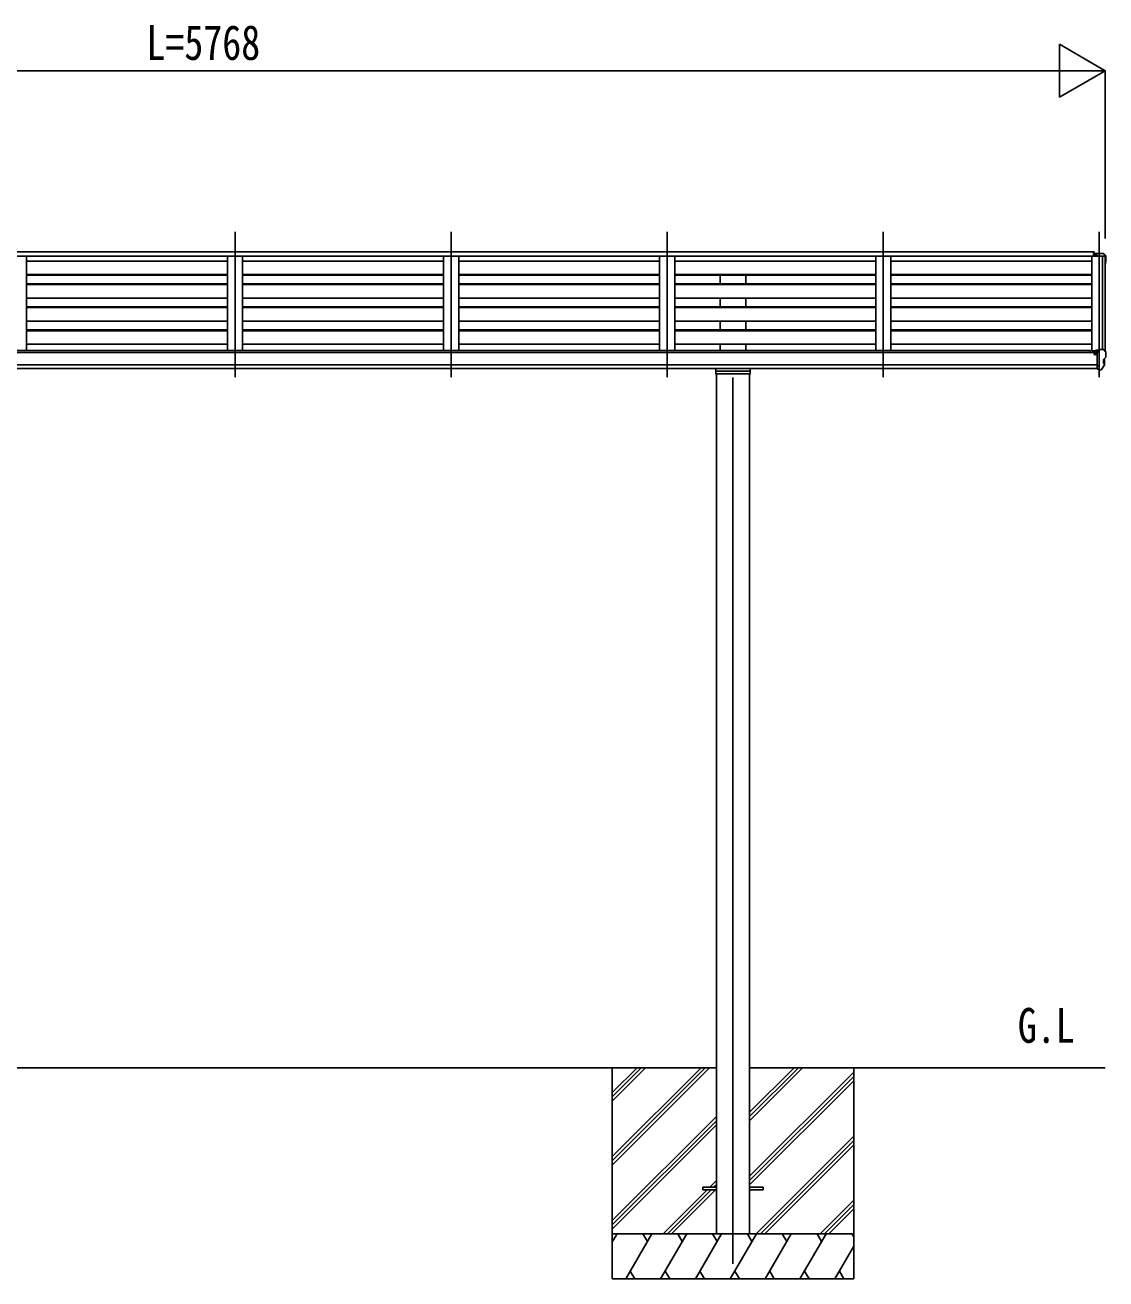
# Model space of a CAD drawing. Units: millimetres, scale not verified. Extents: x -14718 to 14718, y -10395 to 10395.
# Drawn here: x -813 to 2769, y -6038 to -1881 of the extents above; entities that cross this region are included whole.
import ezdxf
from ezdxf.enums import TextEntityAlignment as Align

# ---------------------------------------------------------------- set-up
doc = ezdxf.new("R2010")
doc.units = ezdxf.units.MM
doc.header["$LTSCALE"] = 50
for name, color, linetype in [('0-2_USER1', 3, 'Continuous'), ('0-3_YKK_12', 2, 'Continuous'), ('0-4_YKK_13', 4, 'Continuous'), ('0-5_YKK_A1', 4, 'Continuous'), ('0-6_YKK_D', 6, 'Continuous')]:
    doc.layers.add(name, color=color, linetype=linetype)
doc.styles.add('ＭＳ ゴシック', font='')
doc.styles.get('ＭＳ ゴシック').set_extended_font_data('MS Gothic')

msp = doc.modelspace()

# ---------------------------------------------------------------- linework, layer by layer
at = {"layer": '0-3_YKK_12'}
for p, q in [((-117.43, -3048.29), (-117.43, -2566.71)), ((598.57, -3048.29), (598.57, -2566.71)), ((1314.57, -3048.29), (1314.57, -2566.71)), ((2030.57, -3048.29), (2030.57, -2566.71)), ((2746.57, -3048.29), (2746.57, -2566.71)), ((1532.57, -3048.94), (1532.57, -5987.5))]:
    msp.add_line(p, q, dxfattribs=at)
at = {"layer": '0-4_YKK_13'}
for p, q in [((2728.57, -2632.44), (2728.57, -2646.88)), ((2729.57, -2632.44), (2729.57, -2646.88)), ((2740.07, -2638.81), (2730.07, -2638.89)), ((2730.07, -2643.99), (2730.07, -2638.89)), ((2730.07, -2643.99), (2740.07, -2643.99)), ((2758.57, -2638.81), (2740.07, -2638.81)), ((2740.07, -2646.88), (2740.07, -2643.99)), ((2746.57, -2646.88), (2746.57, -2638.81)), ((2758.57, -2638.81), (2760.9, -2638.95)), ((2761.66, -2639.37), (2765.73, -2645.18)), ((2768.57, -2648.18), (2768.57, -2648.81)), ((2730.07, -2962.24), (2730.07, -2966.57)), ((2745.07, -2961.07), (2731.07, -2961.13)), ((2734.57, -2961.11), (2734.57, -2959.22)), ((2735.07, -2971.3), (2734.77, -2971.3)), ((2735.59, -2971.3), (2735.07, -2971.3)), ((2735.39, -2958.8), (2745.07, -2958.08)), ((2740.07, -2966.12), (2746.57, -2965.72)), ((2745.07, -2957.3), (2746.57, -2957.3)), ((2745.07, -2957.3), (2745.07, -2963.47)), ((2746.57, -3024.89), (2746.57, -2956.39)), ((2760.57, -2990.64), (2760.57, -3002.2)), ((2767.08, -2983.71), (2760.86, -2989.93)), ((2761.66, -2956.95), (2765.72, -2962.76)), ((2764.34, -3006.19), (2764.34, -2986.45)), ((2768.57, -2965.76), (2768.57, -2966.39)), ((1478.57, -3028.53), (1586.57, -3028.53)), ((2740.07, -3021.69), (2745.57, -3021.69)), ((2746.07, -3022.69), (2745.57, -3021.69)), ((2746.57, -3022.69), (2746.07, -3022.69)), ((2748.07, -3024.79), (2746.57, -3024.89)), ((2748.07, -3024.79), (2751.78, -3024.57)), ((2754.19, -3023.07), (2763.94, -3007.69)), ((1432.57, -5733), (1432.57, -5742)), ((1432.57, -5733), (1477.57, -5733)), ((1587.57, -5733), (1632.57, -5733)), ((1632.57, -5733), (1632.57, -5742)), ((1432.57, -5742), (1477.57, -5742)), ((1587.57, -5742), (1632.57, -5742))]:
    msp.add_line(p, q, dxfattribs=at)
for points in [[(2729.57, -2632.44), (2727.07, -2632.44), (2727.07, -2646.88)], [(2730.07, -2969.69), (2730.07, -2971.3), (2729.59, -2971.3)], [(2734.77, -2970.11), (2734.77, -2971.3), (2730.07, -2971.3)], [(2735.39, -2958.8), (2735.23, -2958.82), (2735.07, -2958.85), (2734.92, -2958.89), (2734.8, -2958.94), (2734.7, -2959.01), (2734.63, -2959.07), (2734.58, -2959.14), (2734.57, -2959.22)], [(2740.07, -3021.69), (2740.07, -2963.47), (2745.07, -2963.47)], [(2746.57, -2956.39), (2758.57, -2956.39), (2760.9, -2956.53)], [(1589.57, -3020.85), (1589.57, -3037.79), (1475.57, -3037.79), (1475.57, -3020.85)], [(2746.57, -3011), (2743.41, -3010.59), (2740.07, -3010.16)]]:
    msp.add_lwpolyline(points, dxfattribs=at)
for centre, radius, start, end in [((2760.84, -2639.95), 1, 35, 86.5), ((2765.57, -2648.18), 3, 0, 87), ((2566.57, -2648.81), 202, 351.91451, 0), ((2732.57, -2971.3), 2.5, 28.35764, 180), ((2732.57, -2971.3), 2.5, 0, 28.35764), ((2761.57, -2990.64), 1, 135, 180), ((2760.84, -2957.53), 1, 35, 86.5), ((2765.57, -2965.76), 3, 0, 87), ((2764.96, -2981.59), 3, 315, 355.39685), ((2576.08, -2966.38), 192.49, 355.39685, 359.9992), ((2751.59, -3021.57), 3, 273.5, 330), ((2761.57, -3002.2), 1, 180, 266.70942), ((2761.34, -3006.19), 3, 330, 86.70942)]:
    msp.add_arc(centre, radius, start, end, dxfattribs=at)
msp.add_ellipse((2731.07, -2962.23), major_axis=(0.02, 1.1), ratio=0.906239, start_param=0.0206394, end_param=1.5914357, dxfattribs=at)
at = {"layer": '0-5_YKK_A1'}
for p, q in [((2727.07, -2646.88), (-2961.93, -2646.88)), ((-858.43, -2646.88), (-808.43, -2646.88)), ((-808.43, -2646.88), (-808.43, -2959.86)), ((-142.43, -2646.88), (-142.43, -2959.86)), ((-142.43, -2646.88), (-92.43, -2646.88)), ((-92.43, -2646.88), (-92.43, -2959.86)), ((573.57, -2646.88), (573.57, -2959.86)), ((573.57, -2646.88), (623.57, -2646.88)), ((623.57, -2646.88), (623.57, -2959.86)), ((1289.57, -2646.88), (1289.57, -2959.86)), ((1289.57, -2646.88), (1339.57, -2646.88)), ((1339.57, -2646.88), (1339.57, -2959.86)), ((2005.57, -2646.88), (2005.57, -2959.86)), ((2005.57, -2646.88), (2055.57, -2646.88)), ((2055.57, -2646.88), (2055.57, -2959.86)), ((2721.57, -2646.88), (2721.57, -2961.52)), ((2757.49, -2647.09), (2756.87, -2648.71)), ((2757.57, -2646.97), (2757.57, -2956.39)), ((2765.62, -2647.31), (2757.79, -2646.9)), ((2766.56, -2648.19), (2766.57, -2962.93)), ((-808.43, -2664.17), (-142.43, -2664.17)), ((-92.43, -2664.17), (573.57, -2664.17)), ((623.57, -2664.17), (1289.57, -2664.17)), ((1339.57, -2664.17), (2005.57, -2664.17)), ((2055.57, -2664.17), (2721.57, -2664.17)), ((-808.43, -2707.7), (-142.43, -2707.7)), ((-808.43, -2708.78), (-142.43, -2708.78)), ((-808.43, -2710.07), (-142.43, -2710.07)), ((-808.43, -2738.46), (-142.43, -2738.46)), ((-808.43, -2741.5), (-142.43, -2741.5)), ((-92.43, -2707.7), (573.57, -2707.7)), ((-92.43, -2708.78), (573.57, -2708.78)), ((-92.43, -2710.07), (573.57, -2710.07)), ((-92.43, -2738.46), (573.57, -2738.46)), ((-92.43, -2741.5), (573.57, -2741.5)), ((623.57, -2707.7), (1289.57, -2707.7)), ((623.57, -2708.78), (1289.57, -2708.78)), ((623.57, -2710.07), (1289.57, -2710.07)), ((623.57, -2738.46), (1289.57, -2738.46)), ((623.57, -2741.5), (1289.57, -2741.5)), ((1339.57, -2707.7), (2005.57, -2707.7)), ((1339.57, -2708.78), (2005.57, -2708.78)), ((1339.57, -2710.07), (2005.57, -2710.07)), ((1339.57, -2738.46), (2005.57, -2738.46)), ((1339.57, -2741.5), (2005.57, -2741.5)), ((1490.07, -2710.07), (1490.07, -2738.46)), ((1575.07, -2710.07), (1575.07, -2738.46)), ((2055.57, -2707.7), (2721.57, -2707.7)), ((2055.57, -2708.78), (2721.57, -2708.78)), ((2055.57, -2710.07), (2721.57, -2710.07)), ((2055.57, -2738.46), (2721.57, -2738.46)), ((2055.57, -2741.5), (2721.57, -2741.5)), ((-808.43, -2786.16), (-142.43, -2786.16)), ((-808.43, -2814.9), (-142.43, -2814.9)), ((-808.43, -2817.94), (-142.43, -2817.94)), ((-92.43, -2786.16), (573.57, -2786.16)), ((-92.43, -2814.9), (573.57, -2814.9)), ((-92.43, -2817.94), (573.57, -2817.94)), ((623.57, -2786.16), (1289.57, -2786.16)), ((623.57, -2814.9), (1289.57, -2814.9)), ((623.57, -2817.94), (1289.57, -2817.94)), ((1339.57, -2786.16), (2005.57, -2786.16)), ((1339.57, -2814.9), (2005.57, -2814.9)), ((1339.57, -2817.94), (2005.57, -2817.94)), ((1490.07, -2786.16), (1490.07, -2814.9)), ((1575.07, -2786.16), (1575.07, -2814.9)), ((2055.57, -2786.16), (2721.57, -2786.16)), ((2055.57, -2814.9), (2721.57, -2814.9)), ((2055.57, -2817.94), (2721.57, -2817.94)), ((-808.43, -2862.59), (-142.43, -2862.59)), ((-92.43, -2862.59), (573.57, -2862.59)), ((623.57, -2862.59), (1289.57, -2862.59)), ((1339.57, -2862.59), (2005.57, -2862.59)), ((1490.07, -2862.59), (1490.07, -2891.34)), ((1575.07, -2862.59), (1575.07, -2891.34)), ((2055.57, -2862.59), (2721.57, -2862.59)), ((-808.43, -2891.34), (-142.43, -2891.34)), ((-808.43, -2894.37), (-142.43, -2894.37)), ((-92.43, -2891.34), (573.57, -2891.34)), ((-92.43, -2894.37), (573.57, -2894.37)), ((623.57, -2891.34), (1289.57, -2891.34)), ((623.57, -2894.37), (1289.57, -2894.37)), ((1339.57, -2891.34), (2005.57, -2891.34)), ((1339.57, -2894.37), (2005.57, -2894.37)), ((2055.57, -2891.34), (2721.57, -2891.34)), ((2055.57, -2894.37), (2721.57, -2894.37)), ((-808.43, -2939.03), (-142.43, -2939.03)), ((-92.43, -2939.03), (573.57, -2939.03)), ((623.57, -2939.03), (1289.57, -2939.03)), ((1339.57, -2939.03), (2005.57, -2939.03)), ((1490.07, -2939.03), (1490.07, -2959.86)), ((1575.07, -2939.03), (1575.07, -2959.86)), ((2055.57, -2939.03), (2721.57, -2939.03)), ((2740.07, -2966.57), (-2974.93, -2966.57)), ((2716.57, -2959.86), (-2951.43, -2959.86)), ((2716.57, -2966.57), (2716.57, -2959.86)), ((2745.07, -2961.52), (2721.57, -2961.52)), ((-2974.93, -3007.79), (2740.07, -3007.79)), ((2740.07, -3019.65), (-2974.93, -3019.56)), ((1477.57, -3037.79), (1477.57, -5887.5)), ((1587.57, -3037.79), (1587.57, -5887.5)), ((-1712.43, -5337.5), (1477.57, -5337.5)), ((1132.57, -5337.5), (1132.57, -6037.5)), ((1132.57, -5631.68), (1426.75, -5337.5)), ((1132.57, -5645.82), (1440.89, -5337.5)), ((1132.57, -5659.96), (1455.03, -5337.5)), ((1132.57, -5447.83), (1242.9, -5337.5)), ((1132.57, -5433.69), (1228.76, -5337.5)), ((1132.57, -5419.55), (1214.62, -5337.5)), ((1587.57, -5337.5), (2766.57, -5337.5)), ((1587.57, -5513.33), (1763.4, -5337.5)), ((1587.57, -5499.19), (1749.26, -5337.5)), ((1587.57, -5485.05), (1735.12, -5337.5)), ((1587.57, -5697.18), (1932.57, -5352.18)), ((1932.57, -5337.5), (1932.57, -6037.5)), ((1587.57, -5711.32), (1932.57, -5366.32)), ((1587.57, -5725.46), (1932.57, -5380.46)), ((1132.57, -5843.81), (1477.57, -5498.81)), ((1132.57, -5857.95), (1477.57, -5512.95)), ((1132.57, -5872.09), (1477.57, -5527.09)), ((1609.38, -5887.5), (1932.57, -5564.31)), ((1623.52, -5887.5), (1932.57, -5578.45)), ((1637.66, -5887.5), (1932.57, -5592.59)), ((1455.51, -5733), (1477.57, -5710.94)), ((1469.65, -5733), (1477.57, -5725.08)), ((1301.01, -5887.5), (1446.51, -5742)), ((1315.15, -5887.5), (1460.65, -5742)), ((1329.3, -5887.5), (1474.8, -5742)), ((1821.51, -5887.5), (1932.57, -5776.44)), ((1835.65, -5887.5), (1932.57, -5790.58)), ((1849.8, -5887.5), (1932.57, -5804.73)), ((1932.57, -5887.5), (1132.57, -5887.5)), ((1132.57, -5915), (1148.45, -5887.5)), ((1177.32, -6037.5), (1263.92, -5887.5)), ((1248.92, -5913.48), (1233.92, -5887.5)), ((1292.79, -6037.5), (1379.39, -5887.5)), ((1364.39, -5913.48), (1349.39, -5887.5)), ((1408.26, -6037.5), (1494.86, -5887.5)), ((1479.86, -5913.48), (1464.86, -5887.5)), ((1523.73, -6037.5), (1610.33, -5887.5)), ((1595.33, -5913.48), (1580.33, -5887.5)), ((1639.2, -6037.5), (1725.8, -5887.5)), ((1710.8, -5913.48), (1695.8, -5887.5)), ((1754.67, -6037.5), (1841.27, -5887.5)), ((1811.27, -5887.5), (1826.27, -5913.48)), ((1926.74, -5887.5), (1932.57, -5897.6)), ((1870.14, -6037.5), (1932.57, -5929.36)), ((1192.31, -6011.52), (1207.31, -6037.5)), ((1307.78, -6011.52), (1322.78, -6037.5)), ((1423.26, -6011.52), (1438.26, -6037.5)), ((1538.73, -6011.52), (1553.72, -6037.5)), ((1654.2, -6011.52), (1669.19, -6037.5)), ((1769.67, -6011.52), (1784.66, -6037.5)), ((1885.13, -6011.52), (1900.13, -6037.5)), ((1132.57, -6037.5), (1932.57, -6037.5))]:
    msp.add_line(p, q, dxfattribs=at)
for points in [[(2727.07, -2632.44), (-2961.93, -2632.44), (-2961.93, -2646.88)], [(2756.87, -2956.39), (2756.87, -2646.88), (2721.57, -2646.88)]]:
    msp.add_lwpolyline(points, dxfattribs=at)
msp.add_circle((2732.6, -2971.3), 3, dxfattribs=at)
for centre, radius, start, end in [((2757.77, -2647.19), 0.3, 86.98858, 159), ((2765.57, -2648.3), 1, 6.67014, 87)]:
    msp.add_arc(centre, radius, start, end, dxfattribs=at)
at = {"layer": '0-6_YKK_D'}
for p, q in [((2766.57, -2032.44), (2615.01, -1944.94)), ((2615.01, -1944.94), (2615.01, -2119.94)), ((-2826.43, -2032.44), (2591.57, -2032.44)), ((2766.57, -2032.44), (2463.46, -2032.44)), ((2766.57, -2032.44), (2615.01, -2119.94)), ((2766.57, -2588.62), (2766.57, -2031.44))]:
    msp.add_line(p, q, dxfattribs=at)

# ---------------------------------------------------------------- texts
at = {"layer": '0-2_USER1', "style": 'ＭＳ ゴシック', "width": 0.8}
msp.add_text('G.L', height=115.5, dxfattribs=at).set_placement((2476.5, -5289.5), align=Align.BOTTOM_LEFT)
at = {"layer": '0-6_YKK_D', "style": 'ＭＳ ゴシック', "width": 0.8}
msp.add_text('L=5768', height=115.5, dxfattribs=at).set_placement((-411.43, -2031.44), align=Align.BOTTOM_LEFT)

doc.saveas('drawing.dxf')
